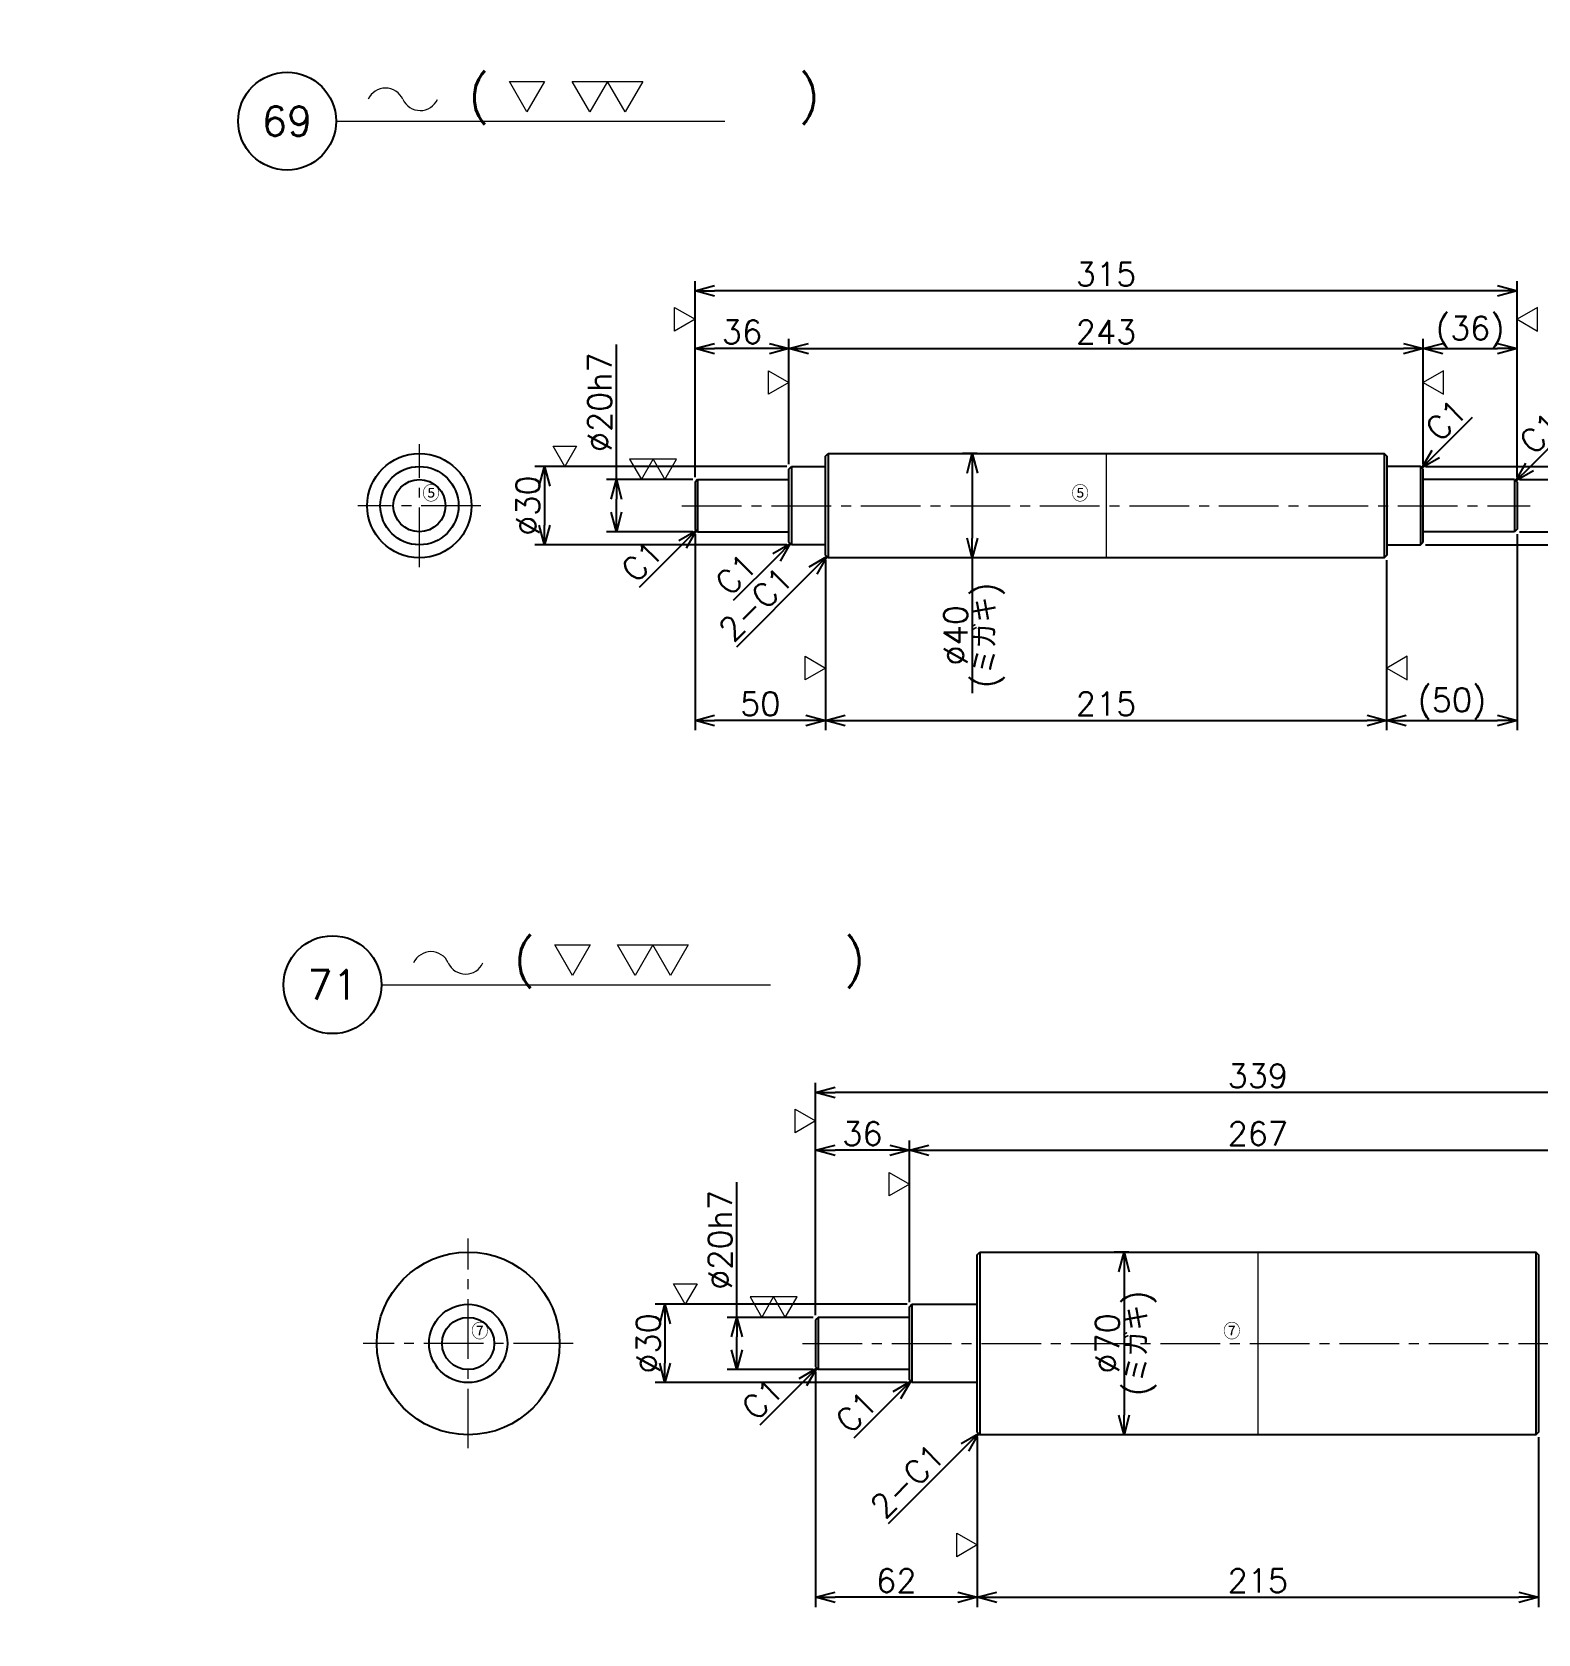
# Model space of a CAD drawing. Header units: millimetres. Extents: x 0 to 2485, y -14 to 1749.
# Drawn here: x 1611 to 2188, y 456 to 1069 of the extents above; entities that cross this region are included whole.
import ezdxf
from ezdxf import colors
from ezdxf.entities.mleader import LeaderData, LeaderLine
from ezdxf.enums import TextEntityAlignment as Align
from ezdxf.math import Vec2, Vec3

# ---------------------------------------------------------------- set-up
doc = ezdxf.new("R2010")
doc.units = ezdxf.units.MM
doc.header["$LTSCALE"] = 1.2
doc.header["$PDMODE"] = 99
doc.header["$PDSIZE"] = 1
doc.linetypes.add('CENTER2', pattern=[28.575, 19.05, -3.175, 3.175, -3.175])
for name, color, linetype, lineweight in [('05_CENTER', 4, 'CENTER2', 13), ('07_TEXT', 3, 'Continuous', 13), ('08_DIM', 3, 'Continuous', 13)]:
    doc.layers.add(name, color=color, linetype=linetype, lineweight=lineweight)
doc.layers.add('10_DRAFT', color=8, linetype='Continuous', lineweight=0, plot=False)
doc.styles.add('KSS_TXT', font='txt.shx', dxfattribs={"bigfont": 'extfont2.shx'})
doc.styles.get("Standard").update_dxf_attribs({"font": 'txt.shx', "bigfont": 'extfont2.shx'})
doc.dimstyles.new('KSS_DIM', dxfattribs={"dimscale": 3, "dimtxt": 3, "dimasz": 2.5, "dimexe": 1.25, "dimexo": 0.625, "dimtad": 1, "dimdsep": 46, "dimtxsty": 'KSS_TXT', "dimblk": 'OPEN30', "dimcen": 0, "dimazin": 2, "dimtfac": 0.75, "dimtmove": 0, "dimatfit": 3, "dimldrblk": 'OPEN30', "dimfxl": 1.25, "dimtolj": 1, "dimarcsym": 0})

# ---------------------------------------------------------------- blocks, each defined once
blk = doc.blocks.new('_Open30')
at = {"color": 0, "linetype": 'ByBlock', "lineweight": -2}
for p, q in [((-1, 0.268), (0, 0)), ((0, 0), (-1, -0.268)), ((0, 0), (-1, 0))]:
    blk.add_line(p, q, dxfattribs=at)
blk = doc.blocks.new('*D160')
at = {"layer": '08_DIM', "color": 0, "lineweight": -2, "transparency": 16777216}
for p, q in [((1899.91, 902.93), (1803.37, 902.93)), ((1807.12, 895.43), (1807.12, 880.43)), ((1899.91, 872.93), (1803.37, 872.93))]:
    blk.add_line(p, q, dxfattribs=at)
at = {"layer": 'Defpoints', "color": 0, "transparency": 16777216}
for p in [(1901.78, 902.93), (1807.12, 872.93), (1901.78, 872.93)]:
    blk.add_point(p, dxfattribs=at)
at = {"layer": '08_DIM', "color": 0, "lineweight": -2, "transparency": 16777216, "xscale": 7.5, "yscale": 7.5, "zscale": 7.5}
for p, rotation in [((1807.12, 902.93), 90), ((1807.12, 872.93), 270)]:
    blk.add_blockref('_Open30', p, dxfattribs=dict(at, rotation=rotation))
at = {"layer": '08_DIM', "color": 0, "transparency": 16777216, "insert": (1800.75, 887.93), "char_height": 9, "attachment_point": 5, "rotation": 90, "style": 'KSS_TXT'}
blk.add_mtext('\\A1;%%C30', dxfattribs=at)
blk = doc.blocks.new('*D167')
at = {"layer": '08_DIM', "color": 0, "lineweight": -2, "transparency": 16777216}
for p, q in [((2143.78, 903.8), (2143.78, 951.84)), ((2179.78, 898.8), (2179.78, 951.84)), ((2151.28, 948.09), (2172.28, 948.09))]:
    blk.add_line(p, q, dxfattribs=at)
at = {"layer": 'Defpoints', "color": 0, "transparency": 16777216}
for p in [(2179.78, 948.09), (2143.78, 901.93), (2179.78, 896.93)]:
    blk.add_point(p, dxfattribs=at)
at = {"layer": '08_DIM', "color": 0, "lineweight": -2, "transparency": 16777216, "xscale": 7.5, "yscale": 7.5, "zscale": 7.5, "rotation": 180}
blk.add_blockref('_Open30', (2143.78, 948.09), dxfattribs=at)
at = {"layer": '08_DIM', "color": 0, "lineweight": -2, "transparency": 16777216, "xscale": 7.5, "yscale": 7.5, "zscale": 7.5}
blk.add_blockref('_Open30', (2179.78, 948.09), dxfattribs=at)
at = {"layer": '08_DIM', "color": 0, "transparency": 16777216, "insert": (2161.78, 954.46), "char_height": 9, "attachment_point": 5, "style": 'KSS_TXT'}
blk.add_mtext('\\A1;(36)', dxfattribs=at)
blk = doc.blocks.new('*D168')
at = {"layer": '08_DIM', "color": 0, "lineweight": -2, "transparency": 16777216}
for p, q in [((1900.78, 903.8), (1900.78, 951.84)), ((2143.78, 903.8), (2143.78, 951.84)), ((1908.28, 948.09), (2136.28, 948.09))]:
    blk.add_line(p, q, dxfattribs=at)
at = {"layer": 'Defpoints', "color": 0, "transparency": 16777216}
for p in [(2143.78, 948.09), (1900.78, 901.93), (2143.78, 901.93)]:
    blk.add_point(p, dxfattribs=at)
at = {"layer": '08_DIM', "color": 0, "lineweight": -2, "transparency": 16777216, "xscale": 7.5, "yscale": 7.5, "zscale": 7.5, "rotation": 180}
blk.add_blockref('_Open30', (1900.78, 948.09), dxfattribs=at)
at = {"layer": '08_DIM', "color": 0, "lineweight": -2, "transparency": 16777216, "xscale": 7.5, "yscale": 7.5, "zscale": 7.5}
blk.add_blockref('_Open30', (2143.78, 948.09), dxfattribs=at)
at = {"layer": '08_DIM', "color": 0, "transparency": 16777216, "insert": (2022.28, 954.46), "char_height": 9, "attachment_point": 5, "style": 'KSS_TXT'}
blk.add_mtext('\\A1;243', dxfattribs=at)
blk = doc.blocks.new('*D169')
at = {"layer": '08_DIM', "color": 0, "lineweight": -2, "transparency": 16777216}
for p, q in [((1972.84, 907.93), (1967.28, 907.93)), ((1971.03, 900.43), (1971.03, 875.43)), ((1972.84, 867.93), (1967.28, 867.93)), ((1971.03, 867.93), (1971.03, 816.03))]:
    blk.add_line(p, q, dxfattribs=at)
at = {"layer": 'Defpoints', "color": 0, "transparency": 16777216}
for p in [(1974.71, 907.93), (1971.03, 867.93), (1974.71, 867.93)]:
    blk.add_point(p, dxfattribs=at)
at = {"layer": '08_DIM', "color": 0, "lineweight": -2, "transparency": 16777216, "xscale": 7.5, "yscale": 7.5, "zscale": 7.5}
for p, rotation in [((1971.03, 907.93), 90), ((1971.03, 867.93), 270)]:
    blk.add_blockref('_Open30', p, dxfattribs=dict(at, rotation=rotation))
at = {"layer": '08_DIM', "color": 0, "transparency": 16777216, "char_height": 9, "attachment_point": 5, "rotation": 90, "style": 'KSS_TXT'}
for s, insert in [('\\A1;(ミガキ)', (1977.4, 838.23)), ('\\A1;%%C40', (1964.65, 838.23))]:
    blk.add_mtext(s, dxfattribs=dict(at, insert=insert))
blk = doc.blocks.new('*D170')
at = {"layer": '08_DIM', "color": 0, "lineweight": -2, "transparency": 16777216}
for p, q in [((1834.66, 897.93), (1834.66, 949.68)), ((1863.91, 897.93), (1830.91, 897.93)), ((1834.66, 885.43), (1834.66, 890.43)), ((1863.91, 877.93), (1830.91, 877.93))]:
    blk.add_line(p, q, dxfattribs=at)
at = {"layer": 'Defpoints', "color": 0, "transparency": 16777216}
for p in [(1834.66, 897.93), (1865.78, 897.93), (1865.78, 877.93)]:
    blk.add_point(p, dxfattribs=at)
at = {"layer": '08_DIM', "color": 0, "lineweight": -2, "transparency": 16777216, "xscale": 7.5, "yscale": 7.5, "zscale": 7.5}
for p, rotation in [((1834.66, 897.93), 90), ((1834.66, 877.93), 270)]:
    blk.add_blockref('_Open30', p, dxfattribs=dict(at, rotation=rotation))
at = {"layer": '08_DIM', "color": 0, "transparency": 16777216, "insert": (1828.28, 927.55), "char_height": 9, "attachment_point": 5, "rotation": 90, "style": 'KSS_TXT'}
blk.add_mtext('\\A1;%%C20h7', dxfattribs=at)
blk = doc.blocks.new('*D171')
at = {"layer": '08_DIM', "color": 0, "lineweight": -2, "transparency": 16777216}
for p, q in [((1864.78, 898.8), (1864.78, 951.84)), ((1900.78, 903.8), (1900.78, 951.84)), ((1893.28, 948.09), (1872.28, 948.09))]:
    blk.add_line(p, q, dxfattribs=at)
at = {"layer": 'Defpoints', "color": 0, "transparency": 16777216}
for p in [(1864.78, 948.09), (1864.78, 896.93), (1900.78, 901.93)]:
    blk.add_point(p, dxfattribs=at)
at = {"layer": '08_DIM', "color": 0, "lineweight": -2, "transparency": 16777216, "xscale": 7.5, "yscale": 7.5, "zscale": 7.5, "rotation": 180}
blk.add_blockref('_Open30', (1864.78, 948.09), dxfattribs=at)
at = {"layer": '08_DIM', "color": 0, "lineweight": -2, "transparency": 16777216, "xscale": 7.5, "yscale": 7.5, "zscale": 7.5}
blk.add_blockref('_Open30', (1900.78, 948.09), dxfattribs=at)
at = {"layer": '08_DIM', "color": 0, "transparency": 16777216, "insert": (1882.78, 954.46), "char_height": 9, "attachment_point": 5, "style": 'KSS_TXT'}
blk.add_mtext('\\A1;36', dxfattribs=at)
blk = doc.blocks.new('AM_BALLOON1')
at = {"transparency": 16777216}
blk.add_circle((0, 0), 5, dxfattribs=at)
blk.add_attdef('B_NUMBER', text='', height=3, dxfattribs=at).set_placement((0, 0), align=Align.MIDDLE_CENTER)
blk = doc.blocks.new('_OPEN')
at = {"color": 0, "linetype": 'ByBlock'}
for p, q in [((-1, 0.167), (0, 0)), ((0, 0), (-1, -0.167)), ((0, 0), (-1, 0))]:
    blk.add_line(p, q, dxfattribs=at)
blk = doc.blocks.new('p1ba05')
for centre, start, end in [((-2.95, 0.29), 24.2276, 155.5758), ((0, 1.62), 204.2276, 335.5758)]:
    blk.add_arc(centre, 1.62, start, end)
blk = doc.blocks.new('p1ba01')
for p, q in [((0, 0), (-1.5, 2.6)), ((-1.5, 2.6), (1.5, 2.6)), ((1.5, 2.6), (0, 0))]:
    blk.add_line(p, q)
blk = doc.blocks.new('p1ba02')
for p, q in [((-1.5, 2.6), (1.5, 2.6)), ((0, 0), (-1.5, 2.6)), ((1.5, 2.6), (0, 0)), ((3, 0), (1.5, 2.6)), ((1.5, 2.6), (4.5, 2.6)), ((4.5, 2.6), (3, 0))]:
    blk.add_line(p, q)
blk = doc.blocks.new('*D219')
at = {"layer": '08_DIM', "color": 0, "lineweight": -2, "transparency": 16777216}
for p, q in [((2179.78, 877.05), (2179.78, 801.89)), ((2129.78, 867.05), (2129.78, 801.89)), ((2137.28, 805.64), (2172.28, 805.64))]:
    blk.add_line(p, q, dxfattribs=at)
at = {"layer": 'Defpoints', "color": 0, "transparency": 16777216}
for p in [(2179.78, 878.93), (2129.78, 868.93), (2179.78, 805.64)]:
    blk.add_point(p, dxfattribs=at)
at = {"layer": '08_DIM', "color": 0, "lineweight": -2, "transparency": 16777216, "xscale": 7.5, "yscale": 7.5, "zscale": 7.5, "rotation": 180}
blk.add_blockref('_Open30', (2129.78, 805.64), dxfattribs=at)
at = {"layer": '08_DIM', "color": 0, "lineweight": -2, "transparency": 16777216, "xscale": 7.5, "yscale": 7.5, "zscale": 7.5}
blk.add_blockref('_Open30', (2179.78, 805.64), dxfattribs=at)
at = {"layer": '08_DIM', "color": 0, "transparency": 16777216, "insert": (2154.78, 812.02), "char_height": 9, "attachment_point": 5, "style": 'KSS_TXT'}
blk.add_mtext('\\A1;(50)', dxfattribs=at)
blk = doc.blocks.new('*D220')
at = {"layer": '08_DIM', "color": 0, "lineweight": -2, "transparency": 16777216}
for p, q in [((1914.78, 867.05), (1914.78, 801.89)), ((2129.78, 867.05), (2129.78, 801.89)), ((1922.28, 805.64), (2122.28, 805.64))]:
    blk.add_line(p, q, dxfattribs=at)
at = {"layer": 'Defpoints', "color": 0, "transparency": 16777216}
for p in [(1914.78, 868.93), (2129.78, 868.93), (2129.78, 805.64)]:
    blk.add_point(p, dxfattribs=at)
at = {"layer": '08_DIM', "color": 0, "lineweight": -2, "transparency": 16777216, "xscale": 7.5, "yscale": 7.5, "zscale": 7.5, "rotation": 180}
blk.add_blockref('_Open30', (1914.78, 805.64), dxfattribs=at)
at = {"layer": '08_DIM', "color": 0, "lineweight": -2, "transparency": 16777216, "xscale": 7.5, "yscale": 7.5, "zscale": 7.5}
blk.add_blockref('_Open30', (2129.78, 805.64), dxfattribs=at)
at = {"layer": '08_DIM', "color": 0, "transparency": 16777216, "insert": (2022.28, 812.02), "char_height": 9, "attachment_point": 5, "style": 'KSS_TXT'}
blk.add_mtext('\\A1;215', dxfattribs=at)
blk = doc.blocks.new('*D221')
at = {"layer": '08_DIM', "color": 0, "lineweight": -2, "transparency": 16777216}
for p, q in [((1864.78, 877.05), (1864.78, 801.89)), ((1914.78, 867.05), (1914.78, 801.89)), ((1907.28, 805.64), (1872.28, 805.64))]:
    blk.add_line(p, q, dxfattribs=at)
at = {"layer": 'Defpoints', "color": 0, "transparency": 16777216}
for p in [(1864.78, 878.93), (1914.78, 868.93), (1864.78, 805.64)]:
    blk.add_point(p, dxfattribs=at)
at = {"layer": '08_DIM', "color": 0, "lineweight": -2, "transparency": 16777216, "xscale": 7.5, "yscale": 7.5, "zscale": 7.5, "rotation": 180}
blk.add_blockref('_Open30', (1864.78, 805.64), dxfattribs=at)
at = {"layer": '08_DIM', "color": 0, "lineweight": -2, "transparency": 16777216, "xscale": 7.5, "yscale": 7.5, "zscale": 7.5}
blk.add_blockref('_Open30', (1914.78, 805.64), dxfattribs=at)
at = {"layer": '08_DIM', "color": 0, "transparency": 16777216, "insert": (1889.78, 812.02), "char_height": 9, "attachment_point": 5, "style": 'KSS_TXT'}
blk.add_mtext('\\A1;50', dxfattribs=at)
blk = doc.blocks.new('*D222')
at = {"layer": '08_DIM', "color": 0, "lineweight": -2, "transparency": 16777216}
for p, q in [((1864.78, 898.8), (1864.78, 974.01)), ((2172.28, 970.26), (1872.28, 970.26)), ((2179.78, 898.8), (2179.78, 974.01))]:
    blk.add_line(p, q, dxfattribs=at)
at = {"layer": 'Defpoints', "color": 0, "transparency": 16777216}
for p in [(1864.78, 970.26), (1864.78, 896.93), (2179.78, 896.93)]:
    blk.add_point(p, dxfattribs=at)
at = {"layer": '08_DIM', "color": 0, "lineweight": -2, "transparency": 16777216, "xscale": 7.5, "yscale": 7.5, "zscale": 7.5, "rotation": 180}
blk.add_blockref('_Open30', (1864.78, 970.26), dxfattribs=at)
at = {"layer": '08_DIM', "color": 0, "lineweight": -2, "transparency": 16777216, "xscale": 7.5, "yscale": 7.5, "zscale": 7.5}
blk.add_blockref('_Open30', (2179.78, 970.26), dxfattribs=at)
at = {"layer": '08_DIM', "color": 0, "transparency": 16777216, "insert": (2022.28, 976.64), "char_height": 9, "attachment_point": 5, "style": 'KSS_TXT'}
blk.add_mtext('\\A1;315', dxfattribs=at)
blk = doc.blocks.new('*D223')
at = {"layer": '08_DIM', "color": 0, "lineweight": -2, "transparency": 16777216}
blk.add_line((1859.98, 873.13), (1843.44, 856.58), dxfattribs=at)
at = {"layer": 'Defpoints', "color": 0, "transparency": 16777216}
for p in [(1865.28, 878.43), (1832.73, 845.87), (1832.73, 845.87)]:
    blk.add_point(p, dxfattribs=at)
at = {"layer": '08_DIM', "color": 0, "lineweight": -2, "transparency": 16777216, "xscale": 7.5, "yscale": 7.5, "zscale": 7.5, "rotation": 44.99994704649569}
blk.add_blockref('_Open30', (1865.28, 878.43), dxfattribs=at)
at = {"layer": '08_DIM', "color": 0, "transparency": 16777216, "insert": (1844.5, 866.66), "char_height": 9, "attachment_point": 5, "rotation": 44.99995, "style": 'KSS_TXT'}
blk.add_mtext('\\A1;C1', dxfattribs=at)
blk = doc.blocks.new('*D224')
at = {"layer": '08_DIM', "color": 0, "lineweight": -2, "transparency": 16777216}
blk.add_line((1895.98, 868.13), (1879.44, 851.58), dxfattribs=at)
at = {"layer": 'Defpoints', "color": 0, "transparency": 16777216}
for p in [(1901.28, 873.43), (1868.73, 840.87), (1868.73, 840.87)]:
    blk.add_point(p, dxfattribs=at)
at = {"layer": '08_DIM', "color": 0, "lineweight": -2, "transparency": 16777216, "xscale": 7.5, "yscale": 7.5, "zscale": 7.5, "rotation": 44.99994704649569}
blk.add_blockref('_Open30', (1901.28, 873.43), dxfattribs=at)
at = {"layer": '08_DIM', "color": 0, "transparency": 16777216, "insert": (1880.5, 861.66), "char_height": 9, "attachment_point": 5, "rotation": 44.99995, "style": 'KSS_TXT'}
blk.add_mtext('\\A1;C1', dxfattribs=at)
blk = doc.blocks.new('*D225')
at = {"layer": '08_DIM', "color": 0, "lineweight": -2, "transparency": 16777216}
blk.add_line((1909.98, 863.13), (1880.63, 833.77), dxfattribs=at)
at = {"layer": 'Defpoints', "color": 0, "transparency": 16777216}
for p in [(1915.28, 868.43), (1882.73, 835.87), (1882.73, 835.87)]:
    blk.add_point(p, dxfattribs=at)
at = {"layer": '08_DIM', "color": 0, "lineweight": -2, "transparency": 16777216, "xscale": 7.5, "yscale": 7.5, "zscale": 7.5, "rotation": 44.99994704649569}
blk.add_blockref('_Open30', (1915.28, 868.43), dxfattribs=at)
at = {"layer": '08_DIM', "color": 0, "transparency": 16777216, "insert": (1888.05, 850.21), "char_height": 9, "attachment_point": 5, "rotation": 44.99995, "style": 'KSS_TXT'}
blk.add_mtext('\\A1;2-C1', dxfattribs=at)
blk = doc.blocks.new('*D226')
at = {"layer": '08_DIM', "color": 0, "lineweight": -2, "transparency": 16777216}
blk.add_line((2148.59, 907.73), (2162.65, 921.8), dxfattribs=at)
at = {"layer": 'Defpoints', "color": 0, "transparency": 16777216}
for p in [(2170.88, 930.03), (2170.88, 930.03), (2143.28, 902.43)]:
    blk.add_point(p, dxfattribs=at)
at = {"layer": '08_DIM', "color": 0, "lineweight": -2, "transparency": 16777216, "xscale": 7.5, "yscale": 7.5, "zscale": 7.5, "rotation": 224.9999470464959}
blk.add_blockref('_Open30', (2143.28, 902.43), dxfattribs=at)
at = {"layer": '08_DIM', "color": 0, "transparency": 16777216, "insert": (2152.58, 920.74), "char_height": 9, "attachment_point": 5, "rotation": 44.99995, "style": 'KSS_TXT'}
blk.add_mtext('\\A1;C1', dxfattribs=at)
blk = doc.blocks.new('*D227')
at = {"layer": '08_DIM', "color": 0, "lineweight": -2, "transparency": 16777216}
blk.add_line((2184.59, 902.73), (2198.65, 916.8), dxfattribs=at)
at = {"layer": 'Defpoints', "color": 0, "transparency": 16777216}
for p in [(2206.88, 925.03), (2206.88, 925.03), (2179.28, 897.43)]:
    blk.add_point(p, dxfattribs=at)
at = {"layer": '08_DIM', "color": 0, "lineweight": -2, "transparency": 16777216, "xscale": 7.5, "yscale": 7.5, "zscale": 7.5, "rotation": 224.9999470464959}
blk.add_blockref('_Open30', (2179.28, 897.43), dxfattribs=at)
at = {"layer": '08_DIM', "color": 0, "transparency": 16777216, "insert": (2188.58, 915.74), "char_height": 9, "attachment_point": 5, "rotation": 44.99995, "style": 'KSS_TXT'}
blk.add_mtext('\\A1;C1', dxfattribs=at)
blk = doc.blocks.new('*D229')
at = {"layer": '08_DIM', "color": 0, "lineweight": -2, "transparency": 16777216}
for p, q in [((2144.66, 902.93), (2252.64, 902.93)), ((2248.89, 880.43), (2248.89, 895.43)), ((2144.66, 872.93), (2252.64, 872.93))]:
    blk.add_line(p, q, dxfattribs=at)
at = {"layer": 'Defpoints', "color": 0, "transparency": 16777216}
for p in [(2142.78, 902.93), (2248.89, 902.93), (2142.78, 872.93)]:
    blk.add_point(p, dxfattribs=at)
at = {"layer": '08_DIM', "color": 0, "lineweight": -2, "transparency": 16777216, "xscale": 7.5, "yscale": 7.5, "zscale": 7.5}
for p, rotation in [((2248.89, 902.93), 90), ((2248.89, 872.93), 270)]:
    blk.add_blockref('_Open30', p, dxfattribs=dict(at, rotation=rotation))
at = {"layer": '08_DIM', "color": 0, "transparency": 16777216, "insert": (2242.51, 887.93), "char_height": 9, "attachment_point": 5, "rotation": 90, "style": 'KSS_TXT'}
blk.add_mtext('\\A1;%%C30', dxfattribs=at)
blk = doc.blocks.new('*D228')
at = {"layer": '08_DIM', "color": 0, "lineweight": -2, "transparency": 16777216}
for p, q in [((2223.25, 897.93), (2223.25, 949.68)), ((2180.66, 897.93), (2227, 897.93)), ((2223.25, 885.43), (2223.25, 890.43)), ((2180.66, 877.93), (2227, 877.93))]:
    blk.add_line(p, q, dxfattribs=at)
at = {"layer": 'Defpoints', "color": 0, "transparency": 16777216}
for p in [(2178.78, 897.93), (2223.25, 897.93), (2178.78, 877.93)]:
    blk.add_point(p, dxfattribs=at)
at = {"layer": '08_DIM', "color": 0, "lineweight": -2, "transparency": 16777216, "xscale": 7.5, "yscale": 7.5, "zscale": 7.5}
for p, rotation in [((2223.25, 897.93), 90), ((2223.25, 877.93), 270)]:
    blk.add_blockref('_Open30', p, dxfattribs=dict(at, rotation=rotation))
at = {"layer": '08_DIM', "color": 0, "transparency": 16777216, "insert": (2216.87, 927.55), "char_height": 9, "attachment_point": 5, "rotation": 90, "style": 'KSS_TXT'}
blk.add_mtext('\\A1;%%C20h7', dxfattribs=at)
blk = doc.blocks.new('*D239')
at = {"layer": '08_DIM', "color": 0, "lineweight": -2, "transparency": 16777216}
for p, q in [((2030.97, 601.91), (2025.41, 601.91)), ((2029.16, 594.41), (2029.16, 539.41)), ((2030.97, 531.91), (2025.41, 531.91))]:
    blk.add_line(p, q, dxfattribs=at)
at = {"layer": 'Defpoints', "color": 0, "transparency": 16777216}
for p in [(2032.84, 601.91), (2029.16, 531.91), (2032.84, 531.91)]:
    blk.add_point(p, dxfattribs=at)
at = {"layer": '08_DIM', "color": 0, "lineweight": -2, "transparency": 16777216, "xscale": 7.5, "yscale": 7.5, "zscale": 7.5}
for p, rotation in [((2029.16, 601.91), 90), ((2029.16, 531.91), 270)]:
    blk.add_blockref('_Open30', p, dxfattribs=dict(at, rotation=rotation))
at = {"layer": '08_DIM', "color": 0, "transparency": 16777216, "char_height": 9, "attachment_point": 5, "rotation": 90, "style": 'KSS_TXT'}
for s, insert in [('\\A1;(ミガキ)', (2035.53, 566.91)), ('\\A1;%%C70', (2022.78, 566.91))]:
    blk.add_mtext(s, dxfattribs=dict(at, insert=insert))
blk = doc.blocks.new('*D241')
at = {"layer": '08_DIM', "color": 0, "lineweight": -2, "transparency": 16777216}
for p, q in [((1972.92, 531.04), (1972.92, 465.88)), ((2187.92, 531.04), (2187.92, 465.88)), ((1980.42, 469.63), (2180.42, 469.63))]:
    blk.add_line(p, q, dxfattribs=at)
at = {"layer": 'Defpoints', "color": 0, "transparency": 16777216}
for p in [(1972.92, 532.91), (2187.92, 532.91), (2187.92, 469.63)]:
    blk.add_point(p, dxfattribs=at)
at = {"layer": '08_DIM', "color": 0, "lineweight": -2, "transparency": 16777216, "xscale": 7.5, "yscale": 7.5, "zscale": 7.5, "rotation": 180}
blk.add_blockref('_Open30', (1972.92, 469.63), dxfattribs=at)
at = {"layer": '08_DIM', "color": 0, "lineweight": -2, "transparency": 16777216, "xscale": 7.5, "yscale": 7.5, "zscale": 7.5}
blk.add_blockref('_Open30', (2187.92, 469.63), dxfattribs=at)
at = {"layer": '08_DIM', "color": 0, "transparency": 16777216, "insert": (2080.42, 476), "char_height": 9, "attachment_point": 5, "style": 'KSS_TXT'}
blk.add_mtext('\\A1;215', dxfattribs=at)
blk = doc.blocks.new('*D242')
at = {"layer": '08_DIM', "color": 0, "lineweight": -2, "transparency": 16777216}
for p, q in [((1910.92, 556.04), (1910.92, 465.88)), ((1972.92, 531.04), (1972.92, 465.88)), ((1965.42, 469.63), (1918.42, 469.63))]:
    blk.add_line(p, q, dxfattribs=at)
at = {"layer": 'Defpoints', "color": 0, "transparency": 16777216}
for p in [(1910.92, 557.91), (1972.92, 532.91), (1910.92, 469.63)]:
    blk.add_point(p, dxfattribs=at)
at = {"layer": '08_DIM', "color": 0, "lineweight": -2, "transparency": 16777216, "xscale": 7.5, "yscale": 7.5, "zscale": 7.5, "rotation": 180}
blk.add_blockref('_Open30', (1910.92, 469.63), dxfattribs=at)
at = {"layer": '08_DIM', "color": 0, "lineweight": -2, "transparency": 16777216, "xscale": 7.5, "yscale": 7.5, "zscale": 7.5}
blk.add_blockref('_Open30', (1972.92, 469.63), dxfattribs=at)
at = {"layer": '08_DIM', "color": 0, "transparency": 16777216, "insert": (1941.92, 476), "char_height": 9, "attachment_point": 5, "style": 'KSS_TXT'}
blk.add_mtext('\\A1;62', dxfattribs=at)
blk = doc.blocks.new('*D243')
at = {"layer": '08_DIM', "color": 0, "lineweight": -2, "transparency": 16777216}
blk.add_line((1968.11, 527.11), (1938.76, 497.76), dxfattribs=at)
at = {"layer": 'Defpoints', "color": 0, "transparency": 16777216}
for p in [(1973.42, 532.41), (1940.86, 499.86), (1940.86, 499.86)]:
    blk.add_point(p, dxfattribs=at)
at = {"layer": '08_DIM', "color": 0, "lineweight": -2, "transparency": 16777216, "xscale": 7.5, "yscale": 7.5, "zscale": 7.5, "rotation": 44.99994704649566}
blk.add_blockref('_Open30', (1973.42, 532.41), dxfattribs=at)
at = {"layer": '08_DIM', "color": 0, "transparency": 16777216, "insert": (1946.18, 514.2), "char_height": 9, "attachment_point": 5, "rotation": 44.99995, "style": 'KSS_TXT'}
blk.add_mtext('\\A1;2-C1', dxfattribs=at)
blk = doc.blocks.new('*D245')
at = {"layer": '08_DIM', "color": 0, "lineweight": -2, "transparency": 16777216}
for p, q in [((1946.92, 582.79), (1946.92, 644.66)), ((2213.92, 582.79), (2213.92, 644.66)), ((1954.42, 640.91), (2206.42, 640.91))]:
    blk.add_line(p, q, dxfattribs=at)
at = {"layer": 'Defpoints', "color": 0, "transparency": 16777216}
for p in [(2213.92, 640.91), (1946.92, 580.91), (2213.92, 580.91)]:
    blk.add_point(p, dxfattribs=at)
at = {"layer": '08_DIM', "color": 0, "lineweight": -2, "transparency": 16777216, "xscale": 7.5, "yscale": 7.5, "zscale": 7.5, "rotation": 180}
blk.add_blockref('_Open30', (1946.92, 640.91), dxfattribs=at)
at = {"layer": '08_DIM', "color": 0, "lineweight": -2, "transparency": 16777216, "xscale": 7.5, "yscale": 7.5, "zscale": 7.5}
blk.add_blockref('_Open30', (2213.92, 640.91), dxfattribs=at)
at = {"layer": '08_DIM', "color": 0, "transparency": 16777216, "insert": (2080.42, 647.28), "char_height": 9, "attachment_point": 5, "style": 'KSS_TXT'}
blk.add_mtext('\\A1;267', dxfattribs=at)
blk = doc.blocks.new('*D246')
at = {"layer": '08_DIM', "color": 0, "lineweight": -2, "transparency": 16777216}
for p, q in [((1910.92, 577.79), (1910.92, 644.66)), ((1946.92, 582.79), (1946.92, 644.66)), ((1939.42, 640.91), (1918.42, 640.91))]:
    blk.add_line(p, q, dxfattribs=at)
at = {"layer": 'Defpoints', "color": 0, "transparency": 16777216}
for p in [(1910.92, 640.91), (1946.92, 580.91), (1910.92, 575.91)]:
    blk.add_point(p, dxfattribs=at)
at = {"layer": '08_DIM', "color": 0, "lineweight": -2, "transparency": 16777216, "xscale": 7.5, "yscale": 7.5, "zscale": 7.5, "rotation": 180}
blk.add_blockref('_Open30', (1910.92, 640.91), dxfattribs=at)
at = {"layer": '08_DIM', "color": 0, "lineweight": -2, "transparency": 16777216, "xscale": 7.5, "yscale": 7.5, "zscale": 7.5}
blk.add_blockref('_Open30', (1946.92, 640.91), dxfattribs=at)
at = {"layer": '08_DIM', "color": 0, "transparency": 16777216, "insert": (1928.92, 647.28), "char_height": 9, "attachment_point": 5, "style": 'KSS_TXT'}
blk.add_mtext('\\A1;36', dxfattribs=at)
blk = doc.blocks.new('*D247')
at = {"layer": '08_DIM', "color": 0, "lineweight": -2, "transparency": 16777216}
for p, q in [((1910.92, 577.79), (1910.92, 666.83)), ((2242.42, 663.08), (1918.42, 663.08)), ((2249.92, 577.79), (2249.92, 666.83))]:
    blk.add_line(p, q, dxfattribs=at)
at = {"layer": 'Defpoints', "color": 0, "transparency": 16777216}
for p in [(1910.92, 663.08), (1910.92, 575.91), (2249.92, 575.91)]:
    blk.add_point(p, dxfattribs=at)
at = {"layer": '08_DIM', "color": 0, "lineweight": -2, "transparency": 16777216, "xscale": 7.5, "yscale": 7.5, "zscale": 7.5, "rotation": 180}
blk.add_blockref('_Open30', (1910.92, 663.08), dxfattribs=at)
at = {"layer": '08_DIM', "color": 0, "lineweight": -2, "transparency": 16777216, "xscale": 7.5, "yscale": 7.5, "zscale": 7.5}
blk.add_blockref('_Open30', (2249.92, 663.08), dxfattribs=at)
at = {"layer": '08_DIM', "color": 0, "transparency": 16777216, "insert": (2080.42, 669.46), "char_height": 9, "attachment_point": 5, "style": 'KSS_TXT'}
blk.add_mtext('\\A1;339', dxfattribs=at)
blk = doc.blocks.new('*D249')
at = {"layer": '08_DIM', "color": 0, "lineweight": -2, "transparency": 16777216}
for p, q in [((1946.04, 581.91), (1849.51, 581.91)), ((1853.26, 574.41), (1853.26, 559.41)), ((1946.04, 551.91), (1849.51, 551.91))]:
    blk.add_line(p, q, dxfattribs=at)
at = {"layer": 'Defpoints', "color": 0, "transparency": 16777216}
for p in [(1947.92, 581.91), (1853.26, 551.91), (1947.92, 551.91)]:
    blk.add_point(p, dxfattribs=at)
at = {"layer": '08_DIM', "color": 0, "lineweight": -2, "transparency": 16777216, "xscale": 7.5, "yscale": 7.5, "zscale": 7.5}
for p, rotation in [((1853.26, 581.91), 90), ((1853.26, 551.91), 270)]:
    blk.add_blockref('_Open30', p, dxfattribs=dict(at, rotation=rotation))
at = {"layer": '08_DIM', "color": 0, "transparency": 16777216, "insert": (1846.88, 566.91), "char_height": 9, "attachment_point": 5, "rotation": 90, "style": 'KSS_TXT'}
blk.add_mtext('\\A1;%%C30', dxfattribs=at)
blk = doc.blocks.new('*D250')
at = {"layer": '08_DIM', "color": 0, "lineweight": -2, "transparency": 16777216}
for p, q in [((1880.79, 576.91), (1880.79, 628.66)), ((1910.04, 576.91), (1877.04, 576.91)), ((1880.79, 564.41), (1880.79, 569.41)), ((1910.04, 556.91), (1877.04, 556.91))]:
    blk.add_line(p, q, dxfattribs=at)
at = {"layer": 'Defpoints', "color": 0, "transparency": 16777216}
for p in [(1880.79, 576.91), (1911.92, 576.91), (1911.92, 556.91)]:
    blk.add_point(p, dxfattribs=at)
at = {"layer": '08_DIM', "color": 0, "lineweight": -2, "transparency": 16777216, "xscale": 7.5, "yscale": 7.5, "zscale": 7.5}
for p, rotation in [((1880.79, 576.91), 90), ((1880.79, 556.91), 270)]:
    blk.add_blockref('_Open30', p, dxfattribs=dict(at, rotation=rotation))
at = {"layer": '08_DIM', "color": 0, "transparency": 16777216, "insert": (1874.42, 606.54), "char_height": 9, "attachment_point": 5, "rotation": 90, "style": 'KSS_TXT'}
blk.add_mtext('\\A1;%%C20h7', dxfattribs=at)
blk = doc.blocks.new('*D251')
at = {"layer": '08_DIM', "color": 0, "lineweight": -2, "transparency": 16777216}
blk.add_line((1906.11, 552.11), (1889.57, 535.57), dxfattribs=at)
at = {"layer": 'Defpoints', "color": 0, "transparency": 16777216}
for p in [(1911.42, 557.41), (1878.86, 524.86), (1878.86, 524.86)]:
    blk.add_point(p, dxfattribs=at)
at = {"layer": '08_DIM', "color": 0, "lineweight": -2, "transparency": 16777216, "xscale": 7.5, "yscale": 7.5, "zscale": 7.5, "rotation": 44.99994704649576}
blk.add_blockref('_Open30', (1911.42, 557.41), dxfattribs=at)
at = {"layer": '08_DIM', "color": 0, "transparency": 16777216, "insert": (1890.63, 545.65), "char_height": 9, "attachment_point": 5, "rotation": 44.99995, "style": 'KSS_TXT'}
blk.add_mtext('\\A1;C1', dxfattribs=at)
blk = doc.blocks.new('*D252')
at = {"layer": '08_DIM', "color": 0, "lineweight": -2, "transparency": 16777216}
blk.add_line((1942.11, 547.11), (1925.57, 530.57), dxfattribs=at)
at = {"layer": 'Defpoints', "color": 0, "transparency": 16777216}
for p in [(1947.42, 552.41), (1914.86, 519.86), (1914.86, 519.86)]:
    blk.add_point(p, dxfattribs=at)
at = {"layer": '08_DIM', "color": 0, "lineweight": -2, "transparency": 16777216, "xscale": 7.5, "yscale": 7.5, "zscale": 7.5, "rotation": 44.99994704649576}
blk.add_blockref('_Open30', (1947.42, 552.41), dxfattribs=at)
at = {"layer": '08_DIM', "color": 0, "transparency": 16777216, "insert": (1926.63, 540.65), "char_height": 9, "attachment_point": 5, "rotation": 44.99995, "style": 'KSS_TXT'}
blk.add_mtext('\\A1;C1', dxfattribs=at)

msp = doc.modelspace()

# ---------------------------------------------------------------- linework, layer by layer
at = {"color": 0}
for p, q in [((1900.785, 901.928), (1901.785, 902.928)), ((1901.785, 902.928), (1901.785, 872.928)), ((1901.785, 902.928), (1914.785, 902.928)), ((1915.785, 907.928), (1915.785, 867.928)), ((2128.785, 907.928), (2128.785, 867.928)), ((2142.785, 902.928), (2129.785, 902.928)), ((2142.785, 902.928), (2142.785, 872.928)), ((2143.785, 901.928), (2142.785, 902.928)), ((1865.785, 897.928), (1864.785, 896.928)), ((1864.785, 896.928), (1864.785, 878.928)), ((1865.785, 897.928), (1900.785, 897.928)), ((1865.785, 897.928), (1865.785, 877.928)), ((1900.785, 873.928), (1900.785, 901.928)), ((2143.785, 873.928), (2143.785, 901.928)), ((2178.785, 897.928), (2143.785, 897.928)), ((2178.785, 897.928), (2178.785, 877.928)), ((2178.785, 897.928), (2179.785, 896.928)), ((2179.785, 896.928), (2179.785, 878.928)), ((1864.785, 878.928), (1865.785, 877.928)), ((1865.785, 877.928), (1900.785, 877.928)), ((2178.785, 877.928), (2143.785, 877.928)), ((2179.785, 878.928), (2178.785, 877.928)), ((1901.785, 872.928), (1900.785, 873.928)), ((1914.785, 872.928), (1901.785, 872.928)), ((2129.785, 872.928), (2142.785, 872.928)), ((2142.785, 872.928), (2143.785, 873.928)), ((1973.915, 601.915), (1973.915, 531.915)), ((2186.915, 601.915), (2186.915, 531.915)), ((1946.915, 580.915), (1947.915, 581.915)), ((1946.915, 552.915), (1946.915, 580.915)), ((1947.915, 581.915), (1947.915, 551.915)), ((1947.915, 581.915), (1972.915, 581.915)), ((1911.915, 576.915), (1910.915, 575.915)), ((1910.915, 575.915), (1910.915, 557.915)), ((1946.915, 576.915), (1911.915, 576.915)), ((1911.915, 576.915), (1911.915, 556.915)), ((1910.915, 557.915), (1911.915, 556.915)), ((1946.915, 556.915), (1911.915, 556.915)), ((1947.915, 551.915), (1946.915, 552.915)), ((1972.915, 551.915), (1947.915, 551.915))]:
    msp.add_line(p, q, dxfattribs=at)
for points in [[(1915.785, 907.928), (2128.785, 907.928), (2129.785, 906.928), (2129.785, 868.928), (2128.785, 867.928), (1915.785, 867.928), (1914.785, 868.928), (1914.785, 906.928)], [(1973.915, 601.915), (2186.915, 601.915), (2187.915, 600.915), (2187.915, 532.915), (2186.915, 531.915), (1973.915, 531.915), (1972.915, 532.915), (1972.915, 600.915)]]:
    msp.add_lwpolyline(points, close=True, dxfattribs=at)
for centre, radius in [((1759.184, 887.928), 20), ((1759.184, 887.928), 15), ((1759.184, 887.928), 10), ((1777.883, 566.915), 35), ((1777.883, 566.915), 15), ((1777.883, 566.915), 10)]:
    msp.add_circle(centre, radius, dxfattribs=at)
at = {"layer": '05_CENTER'}
for p, q in [((1759.184, 864.346), (1759.184, 911.511)), ((1782.767, 887.928), (1735.602, 887.928)), ((1859.785, 887.928), (2184.785, 887.928)), ((1777.883, 526.724), (1777.883, 607.106)), ((1818.074, 566.915), (1737.692, 566.915)), ((1905.915, 566.915), (2254.915, 566.915))]:
    msp.add_line(p, q, dxfattribs=at)
at = {"layer": '08_DIM'}
for p, q in [((1727.264, 1035.23), (1876.239, 1035.23)), ((1744.673, 704.339), (1893.648, 704.339))]:
    msp.add_line(p, q, dxfattribs=at)
at = {"layer": '10_DRAFT'}
for p, q in [((2022.285, 907.928), (2022.285, 867.928)), ((2080.415, 601.915), (2080.415, 531.915))]:
    msp.add_line(p, q, dxfattribs=at)

# ---------------------------------------------------------------- block references
at = {"layer": '08_DIM'}
for name, p, xscale, yscale, zscale in [('p1ba01', (1800.401, 1038.807), 4.5, 4.5, 4.5), ('p1ba02', (1824.48, 1038.807), 4.5, 4.5, 4.5), ('p1ba05', (1759.483, 1039.333), 4.5, 4.5, 4.5), ('p1ba01', (1814.916, 902.928), 3, 3, 3), ('p1ba02', (1853.229, 897.928), -3, 3, 3), ('p1ba01', (1817.81, 707.916), 4.5, 4.5, 4.5), ('p1ba02', (1841.889, 707.916), 4.5, 4.5, 4.5), ('p1ba05', (1776.892, 708.442), 4.5, 4.5, 4.5), ('p1ba01', (1861.046, 581.915), 3, 3, 3), ('p1ba02', (1899.36, 576.915), -3, 3, 3)]:
    msp.add_blockref(name, p, dxfattribs=dict(at, xscale=xscale, yscale=yscale, zscale=zscale))
at = {"layer": '08_DIM', "yscale": 3, "zscale": 3}
for p, xscale, rotation in [((1864.785, 959.34), 3, 90), ((2179.785, 959.34), -3, 270), ((1900.785, 935.137), 3, 90), ((2143.785, 935.137), -3, 270), ((1914.785, 825.714), 3, 90), ((2129.785, 825.714), -3, 270), ((1910.915, 652.16), 3, 90), ((1946.915, 627.956), 3, 90), ((1972.915, 489.7), 3, 90)]:
    msp.add_blockref('p1ba01', p, dxfattribs=dict(at, xscale=xscale, rotation=rotation))

# ---------------------------------------------------------------- texts
at = {"layer": '07_TEXT', "style": 'KSS_TXT'}
for p in [(1777.928, 1038.468), (1795.337, 707.577)]:
    msp.add_text('(         )', height=13.5, dxfattribs=at).set_placement(p)
at = {"layer": '10_DRAFT', "style": 'KSS_TXT'}
for s, p in [('⑤', (1760.352, 889.54)), ('⑤', (2009.036, 889.54)), ('⑦', (1779.051, 568.527)), ('⑦', (2067.166, 568.527))]:
    msp.add_text(s, height=6, dxfattribs=at).set_placement(p)

# ---------------------------------------------------------------- dimensions: what is measured, and where the dimension line sits
at = {"layer": '08_DIM'}
for base, p1, p2, picture, middle in [((1864.785, 970.264), (2179.785, 896.928), (1864.785, 896.928), '*D222', (2022.285, 976.645)), ((1864.785, 948.089), (1900.785, 901.928), (1864.785, 896.928), '*D171', (1882.785, 954.464)), ((2143.785, 948.089), (1900.785, 901.928), (2143.785, 901.928), '*D168', (2022.285, 954.464)), ((1864.785, 805.642), (1914.785, 868.928), (1864.785, 878.928), '*D221', (1889.785, 812.023)), ((2129.785, 805.642), (1914.785, 868.928), (2129.785, 868.928), '*D220', (2022.285, 812.023)), ((1910.915, 663.083), (2249.915, 575.915), (1910.915, 575.915), '*D247', (2080.415, 669.458)), ((1910.915, 640.908), (1946.915, 580.915), (1910.915, 575.915), '*D246', (1928.915, 647.283)), ((2213.915, 640.908), (1946.915, 580.915), (2213.915, 580.915), '*D245', (2080.415, 647.283)), ((1910.915, 469.629), (1972.915, 532.915), (1910.915, 557.915), '*D242', (1941.915, 476.004)), ((2187.915, 469.629), (1972.915, 532.915), (2187.915, 532.915), '*D241', (2080.415, 476.004))]:
    dim = msp.add_linear_dim(base=base, p1=p1, p2=p2, dimstyle='KSS_DIM', dxfattribs=at)
    dim.commit()
    dim.dimension.update_dxf_attribs({"geometry": picture, "text_midpoint": middle})
for base, p1, p2, picture, middle in [((2179.785, 948.089), (2143.785, 901.928), (2179.785, 896.928), '*D167', (2161.785, 954.464)), ((2179.785, 805.642), (2129.785, 868.928), (2179.785, 878.928), '*D219', (2154.785, 812.023))]:
    dim = msp.add_linear_dim(base=base, p1=p1, p2=p2, text='(<>)', dimstyle='KSS_DIM', dxfattribs=at)
    dim.commit()
    dim.dimension.update_dxf_attribs({"geometry": picture, "text_midpoint": middle})
for base, p1, p2, angle, text, picture, middle in [((1834.66, 897.928), (1865.785, 877.928), (1865.785, 897.928), 270, '%%C<>h7', '*D170', (1828.285, 927.553)), ((2223.247, 897.928), (2178.785, 877.928), (2178.785, 897.928), 270, '%%C<>h7', '*D228', (2216.872, 927.553)), ((1807.125, 872.928), (1901.785, 902.928), (1901.785, 872.928), 90, '%%C<>', '*D160', (1800.75, 887.928)), ((2248.885, 902.928), (2142.785, 872.928), (2142.785, 902.928), 90, '%%C<>', '*D229', (2242.51, 887.928)), ((1880.79, 576.915), (1911.915, 556.915), (1911.915, 576.915), 270, '%%C<>h7', '*D250', (1874.415, 606.54)), ((1853.255, 551.915), (1947.915, 581.915), (1947.915, 551.915), 90, '%%C<>', '*D249', (1846.88, 566.915))]:
    dim = msp.add_linear_dim(base=base, p1=p1, p2=p2, angle=angle, text=text, dimstyle='KSS_DIM', dxfattribs=at)
    dim.commit()
    dim.dimension.update_dxf_attribs({"geometry": picture, "text_midpoint": middle})
for p1, p2, picture, middle in [((2143.285, 902.428), (2170.884, 930.027), '*D226', (2152.576, 920.736)), ((2179.285, 897.428), (2206.884, 925.027), '*D227', (2188.576, 915.736)), ((1865.285, 878.428), (1832.73, 845.874), '*D223', (1844.5, 866.659)), ((1901.285, 873.428), (1868.73, 840.874), '*D224', (1880.5, 861.659)), ((1911.415, 557.415), (1878.86, 524.86), '*D251', (1890.63, 545.645)), ((1947.415, 552.415), (1914.86, 519.86), '*D252', (1926.63, 540.645))]:
    dim = msp.add_aligned_dim(p1=p1, p2=p2, distance=0, text='C1', dimstyle='KSS_DIM', override={"dimse1": 1, "dimse2": 1, "dimsd2": 1, "dimarcsym": 1}, dxfattribs=at)
    dim.commit()
    dim.dimension.update_dxf_attribs({"geometry": picture, "text_midpoint": middle})
for base, p1, p2, picture, middle in [((1971.028, 867.928), (1974.712, 907.928), (1974.712, 867.928), '*D169', (1964.653, 838.228)), ((2029.159, 531.915), (2032.842, 601.915), (2032.842, 531.915), '*D239', (2029.159, 566.915))]:
    dim = msp.add_linear_dim(base=base, p1=p1, p2=p2, angle=90, text='%%C<>', dimstyle='KSS_DIM', override={"dimpost": '\\X(ミガキ)'}, dxfattribs=at)
    dim.commit()
    dim.dimension.update_dxf_attribs({"geometry": picture, "text_midpoint": middle})
for base, p1, p2, picture, middle in [((1882.73, 835.874), (1915.285, 868.428), (1882.73, 835.874), '*D225', (1892.562, 845.706)), ((1940.86, 499.86), (1973.415, 532.415), (1940.86, 499.86), '*D243', (1950.692, 509.692))]:
    dim = msp.add_linear_dim(base=base, p1=p1, p2=p2, angle=224.999947, text='2-C1', dimstyle='KSS_DIM', override={"dimse1": 1, "dimse2": 1, "dimsd2": 1, "dimarcsym": 1}, dxfattribs=at)
    dim.commit()
    dim.dimension.update_dxf_attribs({"geometry": picture, "text_midpoint": middle, "dimtype": 161})

# ---------------------------------------------------------------- leaders
ml = msp.add_multileader_block('Standard', dxfattribs=at)
ml.set_content('AM_BALLOON1', color=256, scale=3.75)
ml.set_attribute('B_NUMBER', '66', width=0)
ml.set_leader_properties(color=256, linetype='ByLayer', lineweight=-1)
ml.set_arrow_properties(name='OPEN')
ml.build(insert=Vec2(0, 0))
ml.multileader.update_dxf_attribs({"leader_type": 0, "has_dogleg": 0, "text_right_attachment_type": 6, "dogleg_length": 0, "arrow_head_size": 7.5, "scale": 2.5, "block_connection_type": 1})
ctx = ml.context
ctx.base_point, ctx.scale, ctx.char_height, ctx.arrow_head_size, ctx.landing_gap_size, ctx.plane_origin = Vec3(1722.192, 1464.992), 2.5, 15, 7.5, 7.5, Vec3(1722.192, 1464.992)
ctx.right_attachment, ctx.attachment_type = 6, 1
notes = []
notes.append((ctx, [(0, (0, 0, 0), (0, 0), (1, 0), 1, [])]))
ctx.block.insert = Vec3(1722.192, 1464.992)
ml = msp.add_multileader_block('Standard', dxfattribs=at)
ml.set_content('AM_BALLOON1', color=256, scale=3.75)
ml.set_attribute('B_NUMBER', '69', width=0)
ml.set_leader_properties(color=256, linetype='ByLayer', lineweight=-1)
ml.set_arrow_properties(name='OPEN')
ml.build(insert=Vec2(0, 0))
ml.multileader.update_dxf_attribs({"leader_type": 0, "has_dogleg": 0, "text_right_attachment_type": 6, "dogleg_length": 0, "arrow_head_size": 7.5, "scale": 2.5, "block_connection_type": 1})
ctx = ml.context
ctx.base_point, ctx.scale, ctx.char_height, ctx.arrow_head_size, ctx.landing_gap_size, ctx.plane_origin = Vec3(1708.487, 1035.255), 2.5, 15, 7.5, 7.5, Vec3(1708.487, 1035.255)
ctx.right_attachment, ctx.attachment_type = 6, 1
notes.append((ctx, [(0, (0, 0, 0), (0, 0), (1, 0), 1, [])]))
ctx.block.insert = Vec3(1708.487, 1035.255)
ml = msp.add_multileader_block('Standard', dxfattribs=at)
ml.set_content('AM_BALLOON1', color=256, scale=3.75)
ml.set_attribute('B_NUMBER', '71', width=0)
ml.set_leader_properties(color=256, linetype='ByLayer', lineweight=-1)
ml.set_arrow_properties(name='OPEN')
ml.build(insert=Vec2(0, 0))
ml.multileader.update_dxf_attribs({"leader_type": 0, "has_dogleg": 0, "text_right_attachment_type": 6, "dogleg_length": 0, "arrow_head_size": 7.5, "scale": 2.5, "block_connection_type": 1})
ctx = ml.context
ctx.base_point, ctx.scale, ctx.char_height, ctx.arrow_head_size, ctx.landing_gap_size, ctx.plane_origin = Vec3(1725.896, 704.363), 2.5, 15, 7.5, 7.5, Vec3(1725.896, 704.363)
ctx.right_attachment, ctx.attachment_type = 6, 1
notes.append((ctx, [(0, (0, 0, 0), (0, 0), (1, 0), 1, [])]))
ctx.block.insert = Vec3(1725.896, 704.363)
for ctx, leaders in notes:
    for number, flags, end, landing, length, lines in leaders:
        leader = LeaderData()
        leader.index, (leader.has_last_leader_line, leader.has_dogleg_vector, leader.attachment_direction) = number, flags
        leader.last_leader_point, leader.dogleg_vector, leader.dogleg_length = Vec3(end), Vec3(landing), length
        for number, points, colour, breaks in lines:
            line = LeaderLine()
            line.index, line.vertices, line.color, line.breaks = number, Vec3.list(points), colors.encode_raw_color(colour), breaks
            leader.lines.append(line)
        ctx.leaders.append(leader)

doc.saveas('drawing.dxf')
